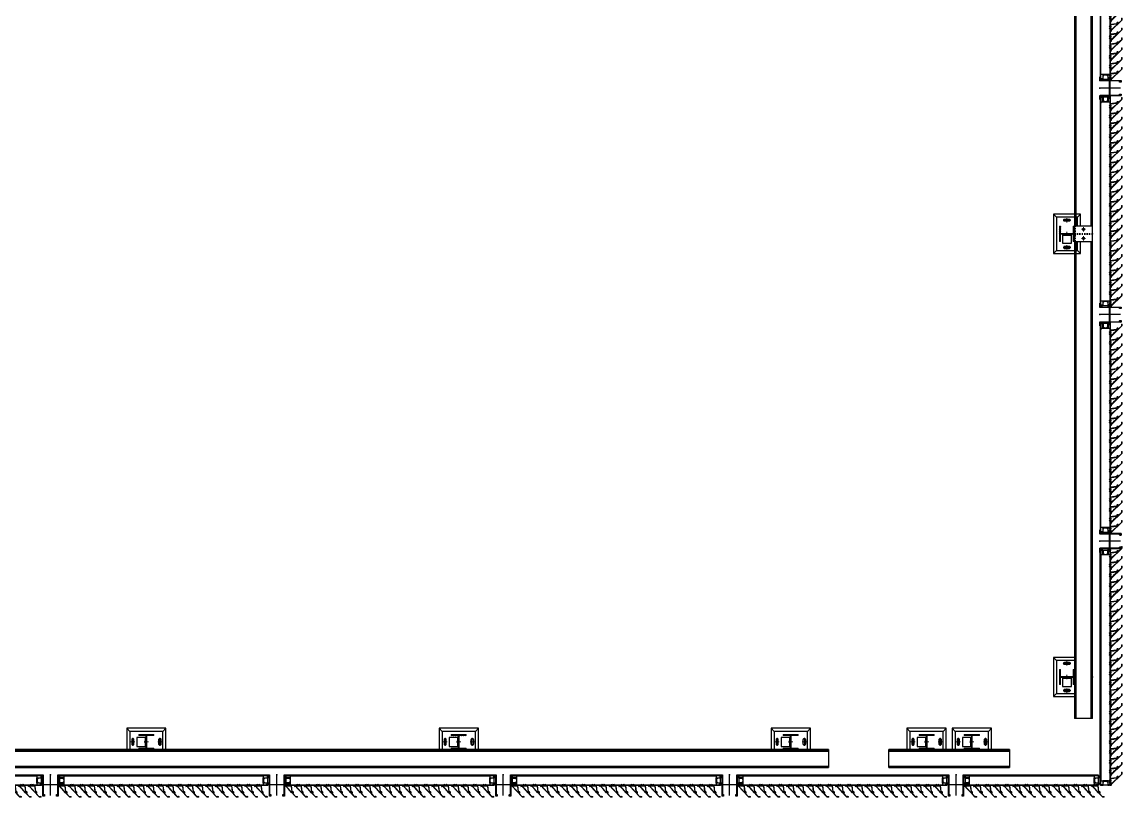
# Model space of a CAD drawing. Header units: millimetres. Extents: x 663313 to 1226001, y 1431724 to 1620898.
# Drawn here: x 753109 to 760398, y 1535900 to 1541032 of the extents above; entities that cross this region are included whole.
import ezdxf

# ---------------------------------------------------------------- set-up
doc = ezdxf.new("R2010")
doc.units = ezdxf.units.MM
doc.set_wipeout_variables(frame=1)
for name, pattern in [('CENTER', [50.8, 31.75, -6.35, 6.35, -6.35]), ('XKITLINE00', [0]), ('XKITLINE02', [4, 2, -2])]:
    doc.linetypes.add(name, pattern=pattern)
for name, color, linetype in [('000 - STRUCTURE_STEEL_ACCESORIES_HATCH_', 7, 'Continuous'), ('000 - STRUCTURE_STEEL_ACCESORIES_HIDDEN_', 7, 'Continuous'), ('000 - STRUCTURE_STEEL_ACCESORIES_MAIN_COLOR_1', 7, 'Continuous'), ('000 - STRUCTURE_STEEL_FRAMING_CUT_COLOR_4', 7, 'Continuous'), ('000 - STRUCTURE_STEEL_FRAMING_HIDDEN_', 7, 'Continuous'), ('000 - STRUCTURE_STEEL_FRAMING_SUB_COLOR_2', 7, 'Continuous'), ('000 - STRUCTURE_STEEL_FRAMING_WIPEOUT_', 7, 'Continuous'), ('010 - ASPG_ACCESSORIES_MAIN_COLOR_1', 7, 'Continuous'), ('010 - ASPG_EXTR_MAIN_COLOR_2', 7, 'Continuous'), ('010 - ASPG_FRAMING_CUT_COLOR_4', 7, 'Continuous'), ('010 - ASPG_FRAMING_HATCH_', 7, 'Continuous'), ('010 - ASPG_FRAMING_MAIN_COLOR_1', 7, 'Continuous'), ('010 - ASPG_FRAMING_MAIN_COLOR_2', 7, 'Continuous'), ('010 - ASPG_FRAMING_SUB_COLOR_2', 7, 'Continuous'), ('010 - ASPG_FRAMING_WIPEOUT_', 7, 'Continuous'), ('BOLT & SCREW', 7, 'Continuous'), ('Center Line', 7, 'CENTER')]:
    doc.layers.add(name, color=color, linetype=linetype)
for name, color, linetype, plot in [('000 - STRUCTURE_STEEL_FRAMING_DEF_SUB', 7, 'Continuous', False), ('010 - ASPG_EXTR_DEF_SUB', 7, 'Continuous', False), ('010 - ASPG_FASTERN_DEF_SUB', 7, 'Continuous', False), ('010 - ASPG_FRAMING_DEF_SUB', 7, 'Continuous', False)]:
    doc.layers.add(name, color=color, linetype=linetype, plot=plot)
doc.layers.add('12-GRID', color=7, linetype='CENTER', lineweight=13)
doc.layers.add('SCREW', color=7, linetype='Continuous', lineweight=5)
pattern_1 = [(270, (1257419.24324, -520041.6224), (0.65495992507, -1.1344238721), [0.7562825814, -1.5125651628]), (30, (1257419.24324, -520041.6224), (0.65495992936, 1.1344238696), [0.7562825814, -1.5125651628]), (330, (1257419.24324, -520041.6224), (1.30991985442, -2.48e-09), [-1.5125651628, 0.7562825814])]
pattern_2 = [(315, (1257419.4929, -520021.6224), (1.3369313545, 1.3369313545), []), (45, (1257419.4929, -520021.6224), (-1.3369313545, 1.3369313545), [])]
pattern_3 = [(270, (1257419.4425, -520043.9224), (0.65495992507, -1.1344238721), [0.7562825814, -1.5125651628]), (30, (1257419.4425, -520043.9224), (0.65495992936, 1.1344238696), [0.7562825814, -1.5125651628]), (330, (1257419.4425, -520043.9224), (1.30991985442, -2.48e-09), [-1.5125651628, 0.7562825814])]
pattern_4 = [(315, (1257419.1929, -520023.9224), (1.3369313545, 1.3369313545), []), (45, (1257419.1929, -520023.9224), (-1.3369313545, 1.3369313545), [])]

# ---------------------------------------------------------------- blocks, each defined once
blk = doc.blocks.new('000_ASPG_TYP_FILES_STRUCTURE_STEEL_BK')
at = {"layer": '000 - STRUCTURE_STEEL_ACCESORIES_HIDDEN_', "color": 7}
blk.add_lwpolyline([(0, 7), (5, 7), (5, -7), (0, -7)], close=True, dxfattribs=at)
at = {"layer": '000 - STRUCTURE_STEEL_ACCESORIES_MAIN_COLOR_1', "color": 7}
for points in [[(0, -30), (60, -30), (60, 30), (0, 30)], [(0, -30), (5, -30), (5, 30), (0, 30)]]:
    blk.add_lwpolyline(points, close=True, dxfattribs=at)
blk = doc.blocks.new('000_CKST_FAMELINE_STEEL_STRUCTURE-COLUMN_TOP_VIEW')
at = {"layer": '000 - STRUCTURE_STEEL_FRAMING_DEF_SUB', "color": 7, "linetype": 'XKITLINE00', "lineweight": 0}
for p, q in [((26, 90), (-26, 90)), ((0, 76), (0, 104)), ((0, 14), (0, -14)), ((26, -90), (-26, -90)), ((0, -76), (0, -104))]:
    blk.add_line(p, q, dxfattribs=at)
at = {"layer": '000 - STRUCTURE_STEEL_FRAMING_SUB_COLOR_2', "color": 7}
for p, q in [((-70, 110), (-90, 130)), ((70, 110), (90, 130)), ((-70, -110), (-90, -130)), ((70, -110), (90, -130))]:
    blk.add_line(p, q, dxfattribs=at)
for points in [[(90, 130), (-90, 130), (-90, -130), (90, -130)], [(70, 110), (-70, 110), (-70, -110), (70, -110)]]:
    blk.add_lwpolyline(points, close=True, dxfattribs=at)
at = {"color": 7, "rotation": 270}
blk.add_blockref('000_ASPG_TYP_FILES_STRUCTURE_STEEL_BK', (0, -3), dxfattribs=at)
at = {"color": 7}
blk.add_wipeout([(50, 50), (50, -50), (170, -50), (170, 50)], dxfattribs=at).dxf.layer = '000 - STRUCTURE_STEEL_FRAMING_WIPEOUT_'
at = {"layer": '000 - STRUCTURE_STEEL_ACCESORIES_HATCH_'}
h = blk.add_hatch(dxfattribs=at)
h.set_pattern_fill('ANSI32', scale=25, angle=270)
h.set_pattern_definition([(315, (1524.514, 2469.062), (6.629126, 6.629126), []), (315, (1524.514, 2464.642), (6.629126, 6.629126), [])])
h.paths.add_polyline_path([(-50, -50), (-42, -50), (-42, -3), (42, -3), (42, -50), (50, -50), (50, 50), (42, 50), (42, 3), (-42, 3), (-42, 50), (-50, 50)])
at = {"layer": '000 - STRUCTURE_STEEL_FRAMING_CUT_COLOR_4', "color": 7, "lineweight": 0}
blk.add_lwpolyline([(-50, -50), (-42, -50), (-42, -3), (42, -3), (42, -50), (50, -50), (50, 50), (42, 50), (42, 3), (-42, 3), (-42, 50), (-50, 50)], close=True, dxfattribs=at)
at = {"layer": '000 - STRUCTURE_STEEL_FRAMING_DEF_SUB', "color": 7, "linetype": 'XKITLINE00', "lineweight": 0}
for p, q in [((96, 30), (124, 30)), ((110, 44), (110, 16)), ((26, 0), (-26, 0)), ((96, -30), (124, -30)), ((110, -16), (110, -44))]:
    blk.add_line(p, q, dxfattribs=at)
at = {"layer": '000 - STRUCTURE_STEEL_FRAMING_HIDDEN_', "color": 7, "linetype": 'XKITLINE02', "ltscale": 4}
for p, q in [((50, 3), (170, 3)), ((56, -50), (56, 50)), ((50, -3), (170, -3))]:
    blk.add_line(p, q, dxfattribs=at)
at = {"layer": '000 - STRUCTURE_STEEL_FRAMING_SUB_COLOR_2', "color": 7}
for p, q in [((50, 3), (50, -3)), ((170, 3), (170, -3))]:
    blk.add_line(p, q, dxfattribs=at)
for points in [[(15, 83), (-15, 83, -0.414214), (-22, 90, -0.414214), (-15, 97), (15, 97, -0.414214), (22, 90), (22, 90, -0.414214)], [(15, -83), (-15, -83, 0.414214), (-22, -90, 0.414214), (-15, -97), (15, -97, 0.414214), (22, -90), (22, -90, 0.414214)]]:
    blk.add_lwpolyline(points, format="xyb", close=True, dxfattribs=at)
blk.add_lwpolyline([(50, 50), (50, -50), (170, -50), (170, 50)], close=True, dxfattribs=at)
for centre in [(110, 30), (110, -30)]:
    blk.add_circle(centre, 7, dxfattribs=at)
blk = doc.blocks.new('*U4580')
at = {"color": 7}
blk.add_wipeout([(0, 0), (6970, 0), (6970, 119.925), (0, 119.925)], dxfattribs=at).dxf.layer = '010 - ASPG_FRAMING_WIPEOUT_'
at = {"layer": '010 - ASPG_FRAMING_MAIN_COLOR_1', "color": 7}
for p, q in [((6970, 119.925), (0, 119.925)), ((0, 0), (0, 119.925)), ((0, 114.85), (6970, 114.85)), ((0, 109.54), (6970, 109.54)), ((6970, 119.925), (6970, 0)), ((0, 10.385), (6970, 10.385)), ((0, 5.31), (6970, 5.31)), ((0, 0), (6970, 0))]:
    blk.add_line(p, q, dxfattribs=at)
blk = doc.blocks.new('*U4581')
at = {"color": 7}
blk.add_wipeout([(0, 0), (800, 0), (800, 119.9), (0, 119.9)], dxfattribs=at).dxf.layer = '010 - ASPG_FRAMING_WIPEOUT_'
at = {"layer": '010 - ASPG_FRAMING_MAIN_COLOR_1', "color": 7}
for p, q in [((800, 119.9), (0, 119.9)), ((0, 0), (0, 119.9)), ((0, 114.9), (800, 114.9)), ((0, 109.5), (800, 109.5)), ((800, 119.9), (800, 0)), ((0, 10.4), (800, 10.4)), ((0, 5.3), (800, 5.3)), ((0, 0), (800, 0))]:
    blk.add_line(p, q, dxfattribs=at)
blk = doc.blocks.new('*U6326')
at = {"layer": '12-GRID', "color": 7, "linetype": 'CENTER'}
for p, q in [((0, -6.2), (0, 2.2)), ((-4.2, -2), (4.2, -2))]:
    blk.add_line(p, q, dxfattribs=at)
at = {"layer": 'BOLT & SCREW', "color": 7}
for p, q in [((-0.6, -1.8), (-1.8, -1.6)), ((-0.6, -2.2), (-1.8, -2.4)), ((-0.5, -1.8), (-0.9, -1.6)), ((-0.5, -2.2), (-0.9, -2.4)), ((-0.2, -1.4), (-0.4, -0.2)), ((-0.2, -1.5), (-0.4, -1.1)), ((-0.2, -2.5), (-0.4, -2.9)), ((-0.2, -2.6), (-0.4, -3.8)), ((0.2, -1.4), (0.4, -0.2)), ((0.2, -1.5), (0.4, -1.1)), ((0.4, -2.9), (0.2, -2.5)), ((0.2, -2.6), (0.4, -3.8)), ((0.5, -1.8), (0.9, -1.6)), ((0.5, -2.2), (0.9, -2.4)), ((0.6, -1.8), (1.8, -1.6)), ((0.6, -2.2), (1.8, -2.4))]:
    blk.add_line(p, q, dxfattribs=at)
for points in [[(-1.8, -1.6), (-0.9, -1.6, 0.414214), (-0.4, -1.1), (-0.4, -0.2), (0.4, -0.2), (0.4, -1.1, 0.414214), (0.9, -1.6), (1.8, -1.6), (1.8, -2.4), (0.9, -2.4, 0.414214), (0.4, -2.9), (0.4, -3.8), (-0.4, -3.8), (-0.4, -2.9, 0.414214), (-0.9, -2.4), (-1.8, -2.4)], [(0.2, -2.5, -0.414214), (0.5, -2.2), (0.6, -2.2), (0.6, -1.8), (0.5, -1.8, -0.414214), (0.2, -1.5), (0.2, -1.4), (-0.2, -1.4), (-0.2, -1.5, -0.414214), (-0.5, -1.8), (-0.6, -1.8), (-0.6, -2.2), (-0.5, -2.2, -0.414214), (-0.2, -2.5), (-0.2, -2.6), (0.2, -2.6)]]:
    blk.add_lwpolyline(points, format="xyb", close=True, dxfattribs=at)
blk.add_circle((0, -2), 3.5, dxfattribs=at)
blk = doc.blocks.new('000_ASPG_TYP_FILES_20260218-010703_FRAME_EXTR_')
at = {"layer": '010 - ASPG_FRAMING_HATCH_'}
h = blk.add_hatch(dxfattribs=at)
h.set_pattern_fill('ANSI32', scale=0.1, angle=180)
edge = h.paths.add_edge_path()
edge.add_line((2, 16), (2, 2))
edge.add_line((2, 2), (39.7, 2))
edge.add_arc((39.7, 1.7), 0.3, 0, 90, ccw=False)
edge.add_line((40, 1.7), (40, 0.3))
edge.add_arc((39.7, 0.3), 0.3, -90, 0, ccw=False)
edge.add_line((39.7, 0), (0.3, 0))
edge.add_arc((0.3, 0.3), 0.3, 180, 270, ccw=False)
edge.add_line((0, 0.3), (0, 17.7))
edge.add_arc((0.3, 17.7), 0.3, 90, 180, ccw=False)
edge.add_line((0.3, 18), (22.6, 18))
edge.add_arc((22.6, 18.5), 0.5, 270, 380.20955)
edge.add_arc((26.2, 19.8), 3.35, 182.06379, 200.20955, ccw=False)
edge.add_arc((23.6, 19.7), 0.76, 2.06379, 182.06379, ccw=False)
edge.add_arc((26.2, 19.8), 1.83, 182.06379, 447.93621)
edge.add_arc((26.3, 22.4), 0.76, 87.93621, 267.93621, ccw=False)
edge.add_arc((26.2, 19.8), 3.35, 69.79045, 87.93621, ccw=False)
edge.add_arc((27.5, 23.4), 0.5, 249.79045, 360)
edge.add_line((28, 23.4), (28, 26.7))
edge.add_line((28, 26.7), (28.5, 27.2))
edge.add_line((28.5, 27.2), (28, 27.7))
edge.add_line((28, 27.7), (28, 38.6))
edge.add_line((28, 38.6), (28.5, 39.1))
edge.add_line((28.5, 39.1), (28, 39.6))
edge.add_line((28, 39.6), (28, 42.9))
edge.add_arc((27.5, 42.9), 0.5, 0, 110.20955)
edge.add_arc((26.2, 46.5), 3.35, 272.06379, 290.20955, ccw=False)
edge.add_arc((26.3, 43.9), 0.76, 92.06379, 272.06379, ccw=False)
edge.add_arc((26.2, 46.5), 1.83, 272.06379, 537.93621)
edge.add_arc((23.6, 46.6), 0.76, 177.93621, 357.93621, ccw=False)
edge.add_arc((26.2, 46.5), 3.35, 159.79045, 177.93621, ccw=False)
edge.add_arc((22.6, 47.8), 0.5, 339.79045, 450)
edge.add_line((22.6, 48.3), (0.3, 48.3))
edge.add_arc((0.3, 48.6), 0.3, 180, 270, ccw=False)
edge.add_line((0, 48.6), (0, 60))
edge.add_arc((0.3, 60), 0.3, 90, 180, ccw=False)
edge.add_line((0.3, 60.3), (5, 60.3))
edge.add_line((5, 60.3), (5, 65))
edge.add_arc((5.3, 65), 0.3, 90, 180, ccw=False)
edge.add_line((5.3, 65.3), (30, 65.3))
edge.add_line((30, 65.3), (30, 63.6))
edge.add_arc((29.7, 63.6), 0.3, -90, 0, ccw=False)
edge.add_line((29.7, 63.3), (7.3, 63.3))
edge.add_arc((7.3, 63), 0.3, 90, 180)
edge.add_line((7, 63), (7, 58.3))
edge.add_line((7, 58.3), (2.3, 58.3))
edge.add_arc((2.3, 58), 0.3, 90, 180)
edge.add_line((2, 58), (2, 50.6))
edge.add_arc((2.3, 50.6), 0.3, 180, 270)
edge.add_line((2.3, 50.3), (29.7, 50.3))
edge.add_arc((29.7, 50), 0.3, 0, 90, ccw=False)
edge.add_line((30, 50), (30, 26.7))
edge.add_line((30, 26.7), (30, 16.3))
edge.add_arc((29.7, 16.3), 0.3, -90, 0, ccw=False)
edge.add_line((29.7, 16), (2, 16))
at = {"layer": '010 - ASPG_FRAMING_CUT_COLOR_4', "color": 7}
blk.add_lwpolyline([(2, 16), (2, 2), (39.7, 2, -0.414214), (40, 1.7), (40, 0.3, -0.414214), (39.7, 0), (0.3, 0, -0.414214), (0, 0.3), (0, 17.7, -0.414214), (0.3, 18), (22.6, 18, 0.52173), (23, 18.7, -0.079342), (22.8, 19.7, -1), (24.3, 19.8, 2.296346), (26.2, 21.7, -1), (26.3, 23.2, -0.079342), (27.3, 23, 0.52173), (28, 23.4), (28, 26.7), (28.5, 27.2), (28, 27.7), (28, 38.6), (28.5, 39.1), (28, 39.6), (28, 42.9, 0.52173), (27.3, 43.3, -0.079342), (26.3, 43.1, -1), (26.2, 44.6, 2.296346), (24.3, 46.5, -1), (22.8, 46.6, -0.079342), (23, 47.6, 0.52173), (22.6, 48.3), (0.3, 48.3, -0.414214), (0, 48.6), (0, 60, -0.414214), (0.3, 60.3), (5, 60.3), (5, 65, -0.414214), (5.3, 65.3), (30, 65.3), (30, 63.6, -0.414214), (29.7, 63.3), (7.3, 63.3, 0.414214), (7, 63), (7, 58.3), (2.3, 58.3, 0.414214), (2, 58), (2, 50.6, 0.414214), (2.3, 50.3), (29.7, 50.3, -0.414214), (30, 50), (30, 26.7), (30, 16.3, -0.414214), (29.7, 16)], format="xyb", close=True, dxfattribs=at)
at = {"color": 7}
for p in [(26.2, 48.5), (26.2, 21.8)]:
    blk.add_blockref('*U6326', p, dxfattribs=at)
blk = doc.blocks.new('*U6174')
at = {"layer": '010 - ASPG_FRAMING_HATCH_', "transparency": 33554585}
h = blk.add_hatch(dxfattribs=at)
h.set_pattern_fill('ANSI32', scale=0.25)
edge = h.paths.add_edge_path()
edge.add_line((2, -50), (2, -75))
edge.add_line((2, -75), (0, -75))
edge.add_line((0, -75), (0, -49))
edge.add_arc((1, -49), 1, 90, 180, ccw=False)
edge.add_line((1, -48), (63, -48))
edge.add_arc((63, -47), 1, 270, 360)
edge.add_line((64, -47), (64, 47))
edge.add_arc((63, 47), 1, 0, 90)
edge.add_line((63, 48), (1, 48))
edge.add_arc((1, 49), 1, 180, 270, ccw=False)
edge.add_line((0, 49), (0, 75))
edge.add_line((0, 75), (2, 75))
edge.add_line((2, 75), (2, 50))
edge.add_line((2, 50), (141, 50))
edge.add_line((141, 50), (141, 41))
edge.add_arc((140, 41), 1, 270, 360, ccw=False)
edge.add_line((140, 40), (132, 40))
edge.add_arc((132, 41), 1, 180, 270, ccw=False)
edge.add_line((131, 41), (131, 47))
edge.add_arc((130, 47), 1, 0, 90)
edge.add_line((130, 48), (67, 48))
edge.add_arc((67, 47), 1, 90, 180)
edge.add_line((66, 47), (66, -47))
edge.add_arc((67, -47), 1, 180, 270)
edge.add_line((67, -48), (130, -48))
edge.add_arc((130, -47), 1, 270, 360)
edge.add_line((131, -47), (131, -41))
edge.add_arc((132, -41), 1, 90, 180, ccw=False)
edge.add_line((132, -40), (140, -40))
edge.add_arc((140, -41), 1, 0, 90, ccw=False)
edge.add_line((141, -41), (141, -50))
edge.add_line((141, -50), (2, -50))
h.paths.add_polyline_path([(139, 48), (139, 42), (133, 42), (133, 48)], flags=16)
h.paths.add_polyline_path([(139, -48), (139, -42), (133, -42), (133, -48)], flags=16)
at = {"layer": '010 - ASPG_FRAMING_HATCH_'}
h = blk.add_hatch(dxfattribs=at)
h.set_pattern_fill('ANSI37', scale=0.595498, angle=-90)
h.set_pattern_definition(pattern_4)
edge = h.paths.add_edge_path()
edge.add_ellipse((11.5, 55), major_axis=(0, -5), ratio=0.644482, start_angle=180, end_angle=360, ccw=False)
edge.add_line((11.5, 60), (2, 60))
edge.add_arc((-7.9, 55), 11.1, -26.79627, 26.79627, ccw=False)
edge.add_line((2, 50), (11.5, 50))
h = blk.add_hatch(dxfattribs=at)
h.set_pattern_fill('HONEY', scale=0.238199, angle=-90)
h.set_pattern_definition(pattern_3)
edge = h.paths.add_edge_path()
edge.add_ellipse((11.8, 55), major_axis=(0, -5), ratio=0.644482, start_angle=0, end_angle=360, ccw=False)
h = blk.add_hatch(dxfattribs=at)
h.set_pattern_fill('HONEY', scale=0.238199, angle=-90)
h.set_pattern_definition(pattern_1)
edge = h.paths.add_edge_path()
edge.add_ellipse((57.5, 55), major_axis=(0, -5), ratio=0.644482, start_angle=0, end_angle=360)
h = blk.add_hatch(dxfattribs=at)
h.set_pattern_fill('ANSI37', scale=0.595498, angle=-90)
h.set_pattern_definition(pattern_2)
edge = h.paths.add_edge_path()
edge.add_ellipse((57.8, 55), major_axis=(0, -5), ratio=0.644482, start_angle=0, end_angle=180)
edge.add_line((57.8, 60), (62, 60))
edge.add_arc((62, 60.3), 0.3, -90, 0)
edge.add_line((62.3, 60.3), (62.3, 61))
edge.add_line((62.3, 61), (61.8, 61.5))
edge.add_line((61.8, 61.5), (62.3, 62))
edge.add_line((62.3, 62), (61.8, 62.5))
edge.add_line((61.8, 62.5), (62.3, 63))
edge.add_line((62.3, 63), (61.8, 63.5))
edge.add_line((61.8, 63.5), (62.3, 64))
edge.add_line((62.3, 64), (62.3, 65))
edge.add_line((62.3, 65), (63.3, 65))
edge.add_line((63.3, 65), (63.8, 65.5))
edge.add_line((63.8, 65.5), (64.3, 65))
edge.add_line((64.3, 65), (64.8, 65.5))
edge.add_line((64.8, 65.5), (65.3, 65))
edge.add_line((65.3, 65), (65.8, 65.5))
edge.add_line((65.8, 65.5), (66.3, 65))
edge.add_line((66.3, 65), (67, 65))
edge.add_arc((67, 65.3), 0.3, -90, 0)
edge.add_line((67.3, 65.3), (67.3, 60))
edge.add_arc((77.2, 55), 11.1, 153.20373, 206.79627)
edge.add_line((67.3, 50), (57.8, 50))
h = blk.add_hatch(dxfattribs=at)
h.set_pattern_fill('ANSI37', scale=0.595498, angle=-90)
h.set_pattern_definition(pattern_4)
edge = h.paths.add_edge_path()
edge.add_ellipse((11.5, -55), major_axis=(0, 5), ratio=0.644482, start_angle=0, end_angle=180)
edge.add_line((11.5, -60), (2, -60))
edge.add_arc((-7.9, -55), 11.1, 333.20373, 386.79627)
edge.add_line((2, -50), (11.5, -50))
h = blk.add_hatch(dxfattribs=at)
h.set_pattern_fill('HONEY', scale=0.238199, angle=-90)
h.set_pattern_definition(pattern_3)
edge = h.paths.add_edge_path()
edge.add_ellipse((11.8, -55), major_axis=(0, 5), ratio=0.644482, start_angle=0, end_angle=360)
h = blk.add_hatch(dxfattribs=at)
h.set_pattern_fill('HONEY', scale=0.238199, angle=-90)
h.set_pattern_definition(pattern_1)
edge = h.paths.add_edge_path()
edge.add_ellipse((57.5, -55), major_axis=(0, 5), ratio=0.644482, start_angle=0, end_angle=360, ccw=False)
h = blk.add_hatch(dxfattribs=at)
h.set_pattern_fill('ANSI37', scale=0.595498, angle=-90)
h.set_pattern_definition(pattern_2)
edge = h.paths.add_edge_path()
edge.add_ellipse((57.8, -55), major_axis=(0, 5), ratio=0.644482, start_angle=180, end_angle=360, ccw=False)
edge.add_line((57.8, -60), (62, -60))
edge.add_arc((62, -60.3), 0.3, 360, 450, ccw=False)
edge.add_line((62.3, -60.3), (62.3, -61))
edge.add_line((62.3, -61), (61.8, -61.5))
edge.add_line((61.8, -61.5), (62.3, -62))
edge.add_line((62.3, -62), (61.8, -62.5))
edge.add_line((61.8, -62.5), (62.3, -63))
edge.add_line((62.3, -63), (61.8, -63.5))
edge.add_line((61.8, -63.5), (62.3, -64))
edge.add_line((62.3, -64), (62.3, -65))
edge.add_line((62.3, -65), (63.3, -65))
edge.add_line((63.3, -65), (63.8, -65.5))
edge.add_line((63.8, -65.5), (64.3, -65))
edge.add_line((64.3, -65), (64.8, -65.5))
edge.add_line((64.8, -65.5), (65.3, -65))
edge.add_line((65.3, -65), (65.8, -65.5))
edge.add_line((65.8, -65.5), (66.3, -65))
edge.add_line((66.3, -65), (67, -65))
edge.add_arc((67, -65.3), 0.3, 360, 450, ccw=False)
edge.add_line((67.3, -65.3), (67.3, -60))
edge.add_arc((77.2, -55), 11.1, 153.20373, 206.79627, ccw=False)
edge.add_line((67.3, -50), (57.8, -50))
at = {"layer": '010 - ASPG_FASTERN_DEF_SUB', "color": 7}
blk.add_point((0, 0), dxfattribs=at)
at = {"layer": '010 - ASPG_FRAMING_CUT_COLOR_4', "color": 7}
blk.add_lwpolyline([(2, -50), (2, -75), (0, -75), (0, -49, -0.414214), (1, -48), (63, -48, 0.414214), (64, -47), (64, 47, 0.414214), (63, 48), (1, 48, -0.414214), (0, 49), (0, 75), (2, 75), (2, 50), (141, 50), (141, 41, -0.414214), (140, 40), (132, 40, -0.414214), (131, 41), (131, 47, 0.414214), (130, 48), (67, 48, 0.414214), (66, 47), (66, -47, 0.414214), (67, -48), (130, -48, 0.414214), (131, -47), (131, -41, -0.414214), (132, -40), (140, -40, -0.414214), (141, -41), (141, -50)], format="xyb", close=True, dxfattribs=at)
for points in [[(139, 48), (139, 42), (133, 42), (133, 48)], [(139, -48), (139, -42), (133, -42), (133, -48)]]:
    blk.add_lwpolyline(points, close=True, dxfattribs=at)
at = {"layer": '010 - ASPG_FRAMING_DEF_SUB', "color": 7, "transparency": 33554508}
blk.add_line((136.5, 0), (-4.5, 0), dxfattribs=at)
at = {"layer": '010 - ASPG_FRAMING_DEF_SUB', "color": 7, "transparency": 33554457}
for points in [[(2, 50), (15, 50), (15, 60), (2, 60)], [(54.3, 50), (67.3, 50), (67.3, 65.5), (54.3, 65.5)], [(2, -50), (15, -50), (15, -60), (2, -60)], [(54.3, -50), (67.3, -50), (67.3, -65.5), (54.3, -65.5)]]:
    blk.add_lwpolyline(points, close=True, dxfattribs=at)
at = {"layer": '010 - ASPG_FRAMING_SUB_COLOR_2', "color": 7}
for points in [[(11.8, 50), (2, 50, 0.238199), (2, 60), (11.8, 60)], [(57.5, 50), (67.3, 50, -0.238199), (67.3, 60), (67.3, 65.3, -0.414214), (67, 65), (66.3, 65), (65.8, 65.5), (65.3, 65), (64.8, 65.5), (64.3, 65), (63.8, 65.5), (63.3, 65), (62.3, 65), (62.3, 64), (61.8, 63.5), (62.3, 63), (61.8, 62.5), (62.3, 62), (61.8, 61.5), (62.3, 61), (62.3, 60.3, -0.414214), (62, 60), (57.5, 60)], [(11.8, -50), (2, -50, -0.238199), (2, -60), (11.8, -60)], [(57.5, -50), (67.3, -50, 0.238199), (67.3, -60), (67.3, -65.3, 0.414214), (67, -65), (66.3, -65), (65.8, -65.5), (65.3, -65), (64.8, -65.5), (64.3, -65), (63.8, -65.5), (63.3, -65), (62.3, -65), (62.3, -64), (61.8, -63.5), (62.3, -63), (61.8, -62.5), (62.3, -62), (61.8, -61.5), (62.3, -61), (62.3, -60.3, 0.414214), (62, -60), (57.5, -60)]]:
    blk.add_lwpolyline(points, format="xyb", dxfattribs=at)
at = {"layer": '010 - ASPG_FRAMING_SUB_COLOR_2', "color": 7, "extrusion": (0, 0, -1)}
for centre, major_axis in [((11.8, 55), (0, -5)), ((57.5, -55), (0, 5))]:
    blk.add_ellipse(centre, major_axis=major_axis, ratio=0.644482, dxfattribs=at)
at = {"layer": '010 - ASPG_FRAMING_SUB_COLOR_2', "color": 7}
for centre, major_axis in [((57.5, 55), (0, -5)), ((11.8, -55), (0, 5))]:
    blk.add_ellipse(centre, major_axis=major_axis, ratio=0.644482, dxfattribs=at)
blk = doc.blocks.new('PZG35-9D5')
at = {"layer": 'Center Line', "color": 7}
blk.add_line((0, 3.7), (0, -10.5), dxfattribs=at)
at = {"layer": 'SCREW', "color": 7}
for p, q in [((-1.4, 0), (-1.4, -1.1)), ((1.4, 0), (1.4, -0.6)), ((-1.9, -1.4), (1.9, -0.9)), ((-1.9, -1.4), (-1.4, -1.1)), ((-1.9, -1.4), (-1.4, -1.7)), ((-1.9, -2.7), (1.9, -2.2)), ((-1.9, -2.7), (-1.4, -2.4)), ((-1.9, -2.7), (-1.4, -3)), ((-1.9, -4), (-1.4, -3.7)), ((-1.9, -4), (-1, -3.9)), ((-1.9, -4), (-1.4, -4.3)), ((-1.4, -1.1), (1.4, -0.6)), ((-1.4, -1.7), (1.4, -1.2)), ((-1.4, -1.7), (-1.4, -2.4)), ((-1.4, -2.4), (1.4, -1.9)), ((-1.4, -3), (1.4, -2.5)), ((-1.4, -3), (-1.4, -3.7)), ((-1.4, -3.7), (-0.8, -3.6)), ((-1.4, -4.3), (-1.4, -8.1)), ((-1.4, -4.3), (-1.2, -4.3)), ((0, -9.5), (-1.4, -8.1)), ((0, -9.5), (1.4, -8.1)), ((0.6, -3.3), (1.4, -3.2)), ((0.7, -3.7), (1.9, -3.5)), ((0.7, -3.9), (1.4, -3.8)), ((0.7, -4.6), (1.4, -4.5)), ((0.7, -5), (1.9, -4.8)), ((0.7, -5.2), (1.4, -5.1)), ((1.9, -0.9), (1.4, -0.6)), ((1.9, -0.9), (1.4, -1.2)), ((1.4, -1.2), (1.4, -1.9)), ((1.9, -2.2), (1.4, -1.9)), ((1.9, -2.2), (1.4, -2.5)), ((1.4, -2.5), (1.4, -3.2)), ((1.9, -3.5), (1.4, -3.2)), ((1.9, -3.5), (1.4, -3.8)), ((1.4, -3.8), (1.4, -4.5)), ((1.9, -4.8), (1.4, -4.5)), ((1.9, -4.8), (1.4, -5.1)), ((1.4, -5.1), (1.4, -8.1))]:
    blk.add_line(p, q, dxfattribs=at)
blk.add_lwpolyline([(0, -9.5), (0.7, -5.2), (0.7, -3.6, 0.417657), (0.4, -3.3, 0.108102), (-0.8, -3.6), (-1.4, -4.7)], format="xyb", dxfattribs=at)
blk = doc.blocks.new('*U6169')
at = {"layer": 'SCREW', "color": 7}
blk.add_lwpolyline([(3, 1.8, 0.09906), (0.8, 2.5), (0.8, 2.3), (-0.8, 2.3), (-0.8, 2.5, 0.09906), (-3, 1.8, 0.266588), (-3.5, 1), (-3.5, 0.2, 0.414214), (-3.3, 0), (3.3, 0, 0.414214), (3.5, 0.2), (3.5, 1, 0.266588)], format="xyb", close=True, dxfattribs=at)
blk.add_blockref('PZG35-9D5', (0, 0), dxfattribs=at)
blk = doc.blocks.new('*U6175')
at = {"color": 7}
blk.add_point((0, 0), dxfattribs=at)
at = {"layer": '010 - ASPG_ACCESSORIES_MAIN_COLOR_1', "color": 7}
blk.add_lwpolyline([(-39.7, -0.6, 0.414214), (-40, -0.9), (-40, -7.4, 0.57735), (-39.7, -7.6), (-36.6, -5.8, 0.767327), (-36.8, -5.3), (-37.9, -5.3, -0.414214), (-38.2, -5), (-38.2, -2.8, -0.414214), (-38, -2.6), (-32.2, -2.6, -0.388879), (-32, -2.8), (-31.8, -4.3, 0.388879), (-31.3, -4.8), (-30.3, -4.8, 0.414214), (-30, -4.5), (-30, -2.9, -0.414214), (-29.7, -2.6), (0.4, -2.6, -0.378969), (3.4, -5.2), (8, -42.5, 0.446593), (11.6, -45.1, -0.489802), (16.1, -48.7), (16.1, -49.4, -0.18248), (15.8, -50, -0.267949), (15.3, -50.2, 1.122115), (15.1, -52.3, 0.405004), (18.1, -49.4), (18.1, -48.7, 0.489805), (11.2, -43.1, -0.446597), (9.9, -42.3), (4.9, -0.8, 0.364176), (4.6, -0.6)], format="xyb", close=True, dxfattribs=at)
at = {"layer": '010 - ASPG_EXTR_DEF_SUB', "color": 7}
for p in [(-40, -0.5), (43.4, -76.9), (43.4, -77.5)]:
    blk.add_point(p, dxfattribs=at)
at = {"layer": '010 - ASPG_EXTR_MAIN_COLOR_2', "color": 7}
blk.add_lwpolyline([(11.4, -48.2), (11.5, -47.4), (12.2, -47.6), (12.3, -46.8, -0.535538), (14.2, -49.2, 0.991572), (15.7, -49.6, 1.157025), (8.8, -48.8, -0.688558), (8.3, -49), (-17.1, -22.2), (-32.3, -6.1), (-32.3, -2.9, 0.414312), (-32.6, -2.6), (-37.5, -2.6, 0.414116), (-37.8, -2.9), (-37.8, -4.3, 0.414214), (-37.5, -4.6), (-36, -4.6, -0.205895), (-35.8, -4.7), (33.2, -77.5), (43.1, -77.5, 0.668179), (43.4, -77), (40.5, -74.2, 0.668179), (40, -74.4), (40, -76), (33.9, -76), (11.9, -52.8, -0.558354), (12.1, -52, 0.766275), (12, -50.4, -0.438583), (10.7, -48.1)], format="xyb", close=True, dxfattribs=at)
at = {"layer": 'SCREW', "color": 7, "rotation": 180}
for p in [(-21.6, -2.5), (-8.2, -2.5)]:
    blk.add_blockref('*U6169', p, dxfattribs=at)
blk = doc.blocks.new('*U4787')
at = {"color": 7}
blk.add_wipeout([(1440, 4), (60, 4), (60, 69.3), (1440, 69.3)], dxfattribs=at).dxf.layer = '010 - ASPG_FRAMING_WIPEOUT_'
blk.add_point((60, 69.5), dxfattribs=at)
at = {"layer": '010 - ASPG_FRAMING_MAIN_COLOR_2', "color": 7}
blk.add_lwpolyline([(1410, 69.3), (90, 69.3), (90, 6), (1410, 6)], close=True, dxfattribs=at)
at = {"layer": '010 - ASPG_FRAMING_SUB_COLOR_2', "color": 7}
for points in [[(1440, 4), (60, 4), (60, 69.3), (1440, 69.3)], [(60, 2), (60, 4), (1440, 4), (1440, 2)]]:
    blk.add_lwpolyline(points, close=True, dxfattribs=at)
at = {"color": 7, "xscale": -1, "rotation": 180}
for p in [(91.8, 69.3), (156.8, 69.3), (221.8, 69.3), (286.8, 69.3), (351.8, 69.3), (416.8, 69.3), (481.8, 69.3), (546.8, 69.3), (611.8, 69.3), (676.8, 69.3), (741.8, 69.3), (806.8, 69.3), (871.8, 69.3), (936.8, 69.3), (1001.8, 69.3), (1066.8, 69.3), (1131.8, 69.3), (1196.8, 69.3), (1261.8, 69.3), (1326.8, 69.3), (1391.8, 69.3)]:
    blk.add_blockref('*U6175', p, dxfattribs=at)
at = {"color": 7, "transparency": 33554559, "xscale": -1, "rotation": 270}
for p in [(0, 0), (1500, 0)]:
    blk.add_blockref('*U6174', p, dxfattribs=at)
at = {"color": 7}
blk.add_blockref('000_ASPG_TYP_FILES_20260218-010703_FRAME_EXTR_', (60, 4), dxfattribs=at)
at = {"color": 7, "xscale": -1}
blk.add_blockref('000_ASPG_TYP_FILES_20260218-010703_FRAME_EXTR_', (1440, 4), dxfattribs=at)
blk = doc.blocks.new('*U4588')
at = {"color": 7}
blk.add_wipeout([(945, 4), (60, 4), (60, 69.3), (945, 69.3)], dxfattribs=at).dxf.layer = '010 - ASPG_FRAMING_WIPEOUT_'
blk.add_point((60, 69.5), dxfattribs=at)
at = {"layer": '010 - ASPG_FRAMING_MAIN_COLOR_2', "color": 7}
blk.add_lwpolyline([(915, 69.3), (90, 69.3), (90, 6), (915, 6)], close=True, dxfattribs=at)
at = {"layer": '010 - ASPG_FRAMING_SUB_COLOR_2', "color": 7}
for points in [[(945, 4), (60, 4), (60, 69.3), (945, 69.3)], [(60, 2), (60, 4), (945, 4), (945, 2)]]:
    blk.add_lwpolyline(points, close=True, dxfattribs=at)
at = {"color": 7, "xscale": -1, "rotation": 180}
for p in [(91.8, 69.3), (156.8, 69.3), (221.8, 69.3), (286.8, 69.3), (351.8, 69.3), (416.8, 69.3), (481.8, 69.3), (546.8, 69.3), (611.8, 69.3), (676.8, 69.3), (741.8, 69.3), (806.8, 69.3), (871.8, 69.3), (936.8, 69.3)]:
    blk.add_blockref('*U6175', p, dxfattribs=at)
at = {"color": 7, "transparency": 33554559, "xscale": -1, "rotation": 270}
blk.add_blockref('*U6174', (0, 0), dxfattribs=at)
at = {"color": 7}
blk.add_blockref('000_ASPG_TYP_FILES_20260218-010703_FRAME_EXTR_', (60, 4), dxfattribs=at)
at = {"color": 7, "xscale": -1}
blk.add_blockref('000_ASPG_TYP_FILES_20260218-010703_FRAME_EXTR_', (945, 4), dxfattribs=at)
blk = doc.blocks.new('*U4585')
at = {"color": 7}
blk.add_wipeout([(1617.3, 4), (60, 4), (60, 69.3), (1617.3, 69.3)], dxfattribs=at).dxf.layer = '010 - ASPG_FRAMING_WIPEOUT_'
blk.add_point((60, 69.5), dxfattribs=at)
at = {"layer": '010 - ASPG_FRAMING_MAIN_COLOR_2', "color": 7}
blk.add_lwpolyline([(1587.3, 69.3), (90, 69.3), (90, 6), (1587.3, 6)], close=True, dxfattribs=at)
at = {"layer": '010 - ASPG_FRAMING_SUB_COLOR_2', "color": 7}
for points in [[(1617.3, 4), (60, 4), (60, 69.3), (1617.3, 69.3)], [(60, 2), (60, 4), (1617.3, 4), (1617.3, 2)]]:
    blk.add_lwpolyline(points, close=True, dxfattribs=at)
at = {"color": 7, "rotation": 180}
for p in [(81.8, 69.3), (146.8, 69.3), (211.8, 69.3), (276.8, 69.3), (341.8, 69.3), (406.8, 69.3), (471.8, 69.3), (536.8, 69.3), (601.8, 69.3), (666.8, 69.3), (731.8, 69.3), (796.8, 69.3), (861.8, 69.3), (926.8, 69.3), (991.8, 69.3), (1056.8, 69.3), (1121.8, 69.3), (1186.8, 69.3), (1251.8, 69.3), (1316.8, 69.3), (1381.8, 69.3), (1446.8, 69.3), (1511.8, 69.3), (1576.8, 69.3)]:
    blk.add_blockref('*U6175', p, dxfattribs=at)
at = {"color": 7, "transparency": 33554559, "xscale": -1, "rotation": 270}
blk.add_blockref('*U6174', (0, 0), dxfattribs=at)
at = {"color": 7}
blk.add_blockref('000_ASPG_TYP_FILES_20260218-010703_FRAME_EXTR_', (60, 4), dxfattribs=at)
at = {"color": 7, "xscale": -1}
blk.add_blockref('000_ASPG_TYP_FILES_20260218-010703_FRAME_EXTR_', (1617.3, 4), dxfattribs=at)
blk = doc.blocks.new('*U4583')
at = {"color": 7}
blk.add_wipeout([(0, 0), (9350, 0), (9350, 119.925), (0, 119.925)], dxfattribs=at).dxf.layer = '010 - ASPG_FRAMING_WIPEOUT_'
at = {"layer": '010 - ASPG_FRAMING_MAIN_COLOR_1', "color": 7}
for p, q in [((9350, 119.925), (0, 119.925)), ((0, 0), (0, 119.925)), ((0, 114.85), (9350, 114.85)), ((0, 109.54), (9350, 109.54)), ((9350, 119.925), (9350, 0)), ((0, 10.385), (9350, 10.385)), ((0, 5.31), (9350, 5.31)), ((0, 0), (9350, 0))]:
    blk.add_line(p, q, dxfattribs=at)

msp = doc.modelspace()

# ---------------------------------------------------------------- block references
at = {"color": 7}
msp.add_blockref('000_CKST_FAMELINE_STEEL_STRUCTURE-COLUMN_TOP_VIEW', (760033.0507, 1536694.51), dxfattribs=at)
at = {"color": 7, "rotation": 270}
for p in [(753933.0507, 1536264.51), (756003.0507, 1536264.51), (758203.0507, 1536264.51), (759103.0507, 1536264.51), (759403.0507, 1536264.51)]:
    msp.add_blockref('000_CKST_FAMELINE_STEEL_STRUCTURE-COLUMN_TOP_VIEW', p, dxfattribs=at)
at = {"color": 7, "xscale": -1, "zscale": -1, "rotation": 180}
msp.add_blockref('*U4787', (751798.0507, 1536046.51), dxfattribs=at)

# ---------------------------------------------------------------- next in the draw order: block references
at = {"color": 7, "rotation": 90}
msp.add_blockref('*U4583', (760203.0507, 1536419.51), dxfattribs=at)
at = {"color": 7}
for name, p in [('*U4580', (751483.0507, 1536094.51)), ('*U4581', (758853.0507, 1536094.51))]:
    msp.add_blockref(name, p, dxfattribs=at)
at = {"color": 7, "xscale": -1, "zscale": -1, "rotation": 180}
msp.add_blockref('*U4787', (753298.0507, 1536046.51), dxfattribs=at)

# ---------------------------------------------------------------- next in the draw order: block references
at = {"color": 7}
msp.add_blockref('000_CKST_FAMELINE_STEEL_STRUCTURE-COLUMN_TOP_VIEW', (760033.0507, 1539629.51), dxfattribs=at)
at = {"color": 7, "xscale": -1, "zscale": -1, "rotation": 180}
msp.add_blockref('*U4787', (754798.0507, 1536046.51), dxfattribs=at)

# ---------------------------------------------------------------- next in the draw order: block references
msp.add_blockref('*U4787', (756298.0507, 1536046.51), dxfattribs=at)

# ---------------------------------------------------------------- next in the draw order: block references
msp.add_blockref('*U4787', (757798.0507, 1536046.51), dxfattribs=at)

# ---------------------------------------------------------------- next in the draw order: block references
at = {"color": 7, "xscale": -1, "rotation": 180}
msp.add_blockref('*U4588', (759298.0507, 1536046.51), dxfattribs=at)

# ---------------------------------------------------------------- next in the draw order: block references
at = {"color": 7, "rotation": 270}
msp.add_blockref('*U4585', (760251.0507, 1537594.51), dxfattribs=at)

# ---------------------------------------------------------------- next in the draw order: block references
at = {"color": 7, "xscale": -1, "zscale": -1, "rotation": 270}
msp.add_blockref('*U4787', (760251.0507, 1537594.51), dxfattribs=at)

# ---------------------------------------------------------------- next in the draw order: block references
msp.add_blockref('*U4787', (760251.0507, 1539094.51), dxfattribs=at)

# ---------------------------------------------------------------- next in the draw order: block references
msp.add_blockref('*U4787', (760251.0507, 1540594.51), dxfattribs=at)

doc.saveas('drawing.dxf')
